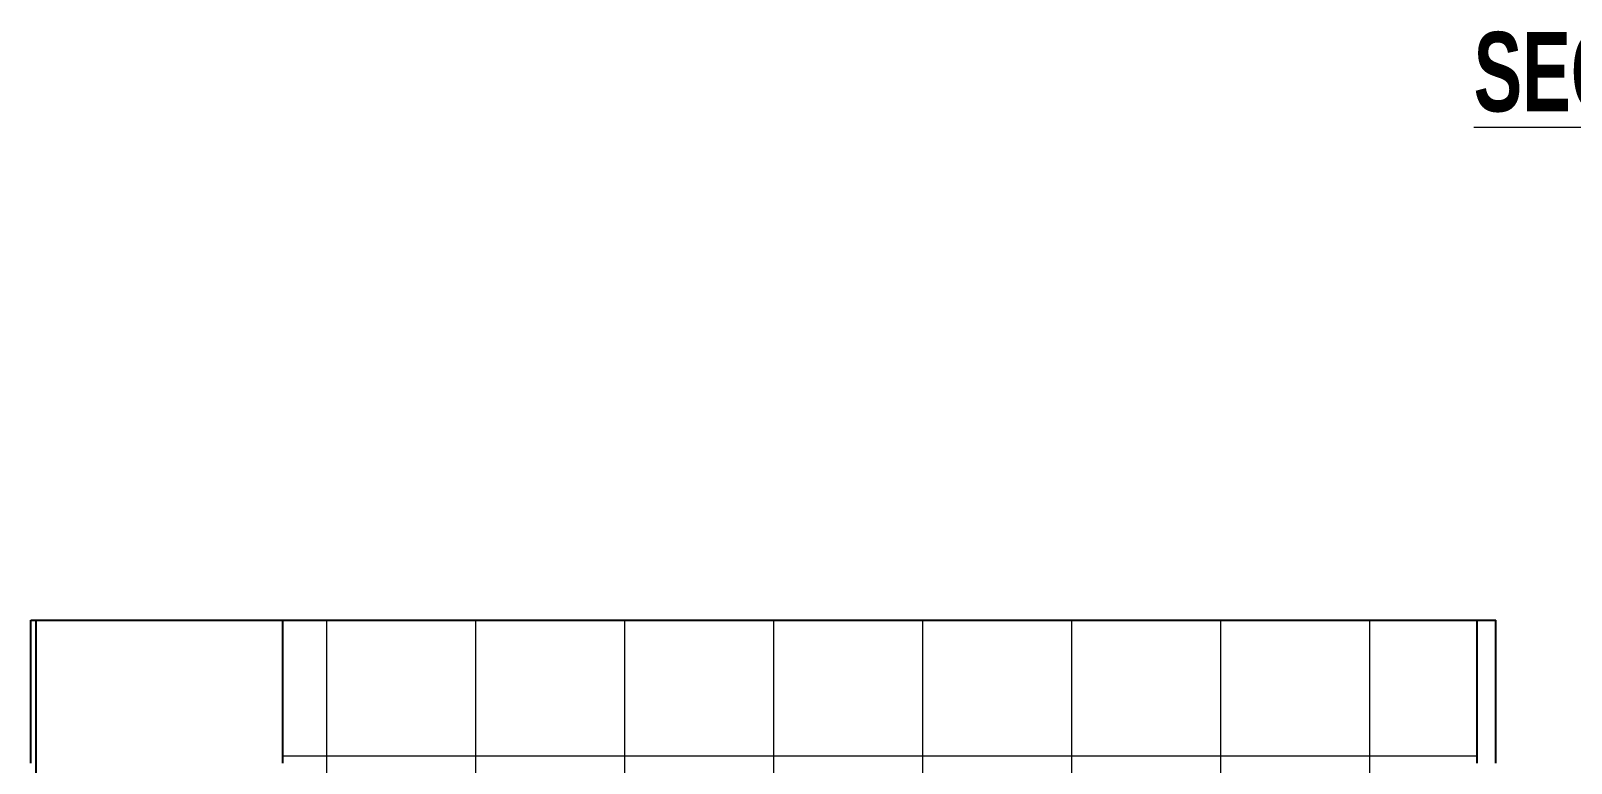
# Model space of a CAD drawing. Header units: inches. Extents: x -4962553 to -4957717, y -3263817 to -3261572.
# Drawn here: x -4961267.6 to -4960879.8, y -3263096.3 to -3262911.9 of the extents above; entities that cross this region are included whole.
import ezdxf

# ---------------------------------------------------------------- set-up
doc = ezdxf.new("R2010")
doc.units = ezdxf.units.IN
doc.header["$LTSCALE"] = 2
doc.header["$MEASUREMENT"] = 0
doc.linetypes.add('ACAD_ISO02W100', pattern=[15, 12, -3])
doc.layers.get('0').update_dxf_attribs({"linetype": 'CONTINUOUS'})
doc.layers.add('HATCH', color=60, linetype='ACAD_ISO02W100', lineweight=13)
doc.layers.add('Text-100.w', color=254, linetype='CONTINUOUS', lineweight=9)
doc.styles.add('Arial', font='arial.ttf', dxfattribs={"width": 0.8, "height": 12})

msp = doc.modelspace()

# ---------------------------------------------------------------- hatches: boundary and pattern name
at = {"layer": 'HATCH', "transparency": 33554661}
h = msp.add_hatch(dxfattribs=at)
h.set_pattern_fill('ANSI37', color=256, scale=300, angle=45)
h.set_pattern_definition([(90, (6094.468, 2293.086), (-37.5, 0), []), (180, (6094.468, 2293.086), (-4e-15, -37.5), [])])
h.paths.add_polyline_path([(-4960903.55, -3263213.25), (-4960903.55, -3263096.25), (-4960903.55, -3263060.25), (-4961204.2, -3263060.25), (-4961204.2, -3263096.25), (-4961204.2, -3263432.25), (-4960927.56, -3263432.25), (-4960927.56, -3263325.25), (-4960903.55, -3263325.25)])

# ---------------------------------------------------------------- linework, layer by layer
at = {"ltscale": 0.5}
for p, q in [((-4961267.56, -3263060.25), (-4960898.82, -3263060.25)), ((-4961267.56, -3263096.25), (-4961267.56, -3263060.25)), ((-4961266.23, -3263432.25), (-4961266.23, -3263060.25)), ((-4961204.2, -3263060.25), (-4961204.2, -3263096.25)), ((-4960903.55, -3263096.25), (-4960903.55, -3263060.25)), ((-4960898.82, -3263096.25), (-4960898.82, -3263060.25))]:
    msp.add_line(p, q, dxfattribs=at)

# ---------------------------------------------------------------- texts
at = {"layer": 'Text-100.w', "insert": (-4960831.08, -3262912.15), "char_height": 20, "width": 569.1024, "attachment_point": 2, "style": 'Arial'}
msp.add_mtext('\\A1;{\\fArial Narrow|b1|i0|c0|p34;\\LSECTION AT X-X}', dxfattribs=at)

doc.saveas('drawing.dxf')
